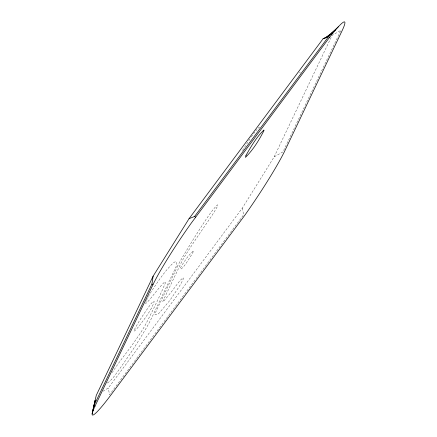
<?xml version="1.0" encoding="UTF-8"?>
<svg xmlns="http://www.w3.org/2000/svg" width="437" height="437" viewBox="0 0 437 437"><rect width="100%" height="100%" fill="white"/><g stroke="black" fill="none" stroke-linecap="round" stroke-linejoin="round"><path stroke-width="0.33" stroke-dasharray="2.19 1.64" d="M259.321 128.014L259.349 127.342L258.731 127.609L255.792 130.843M146.455 300.421L147.733 297.744M274.136 156.878L332.115 35.326L340.936 30.339L282.963 151.89L274.136 156.878L242.322 208.088L108.272 388.023L103.121 391.186M242.513 150.432L250.936 137.36M251.291 136.852L255.437 131.302M299.471 72.416L300.448 73.061M242.322 208.088L243.611 214.824L109.561 394.753L108.272 388.023M145.505 302.677A15.694 1.382 -56.4 0 0 145.543 303.344L145.783 303.409A32.207 2.835 -56.4 0 0 151.47 297.373L158.145 289.108A54.062 4.752 -56.4 0 1 163.028 283.629A22.926 2.016 -56.4 0 1 164.498 282.209L164.842 281.963A22.926 2.016 -56.4 0 1 164.864 284.165A364.436 32.054 -56.4 0 1 146.007 323.691A15.672 1.377 -56.4 0 1 140.004 333.688A54.314 4.774 -56.4 0 1 122.955 357.269A25.521 2.245 -56.4 0 0 112.233 372.57M145.887 301.639A15.694 1.382 -56.4 0 1 146.204 300.956M107.278 382.959A16.672 1.464 -56.4 0 1 107.038 383.009M107.568 382.845A52.932 4.654 -56.4 0 0 113.451 377.322A64.135 5.643 -56.4 0 0 134.11 347.808A80.315 7.063 -56.4 0 0 144.729 330.623A35.26 3.103 -56.4 0 0 150.727 319.862L174.434 270.29A43.847 3.857 -56.4 0 0 176.848 263.516L176.717 262.495A75.251 6.621 -56.4 0 0 175.57 261.768L174.811 261.992A46.142 4.059 -56.4 0 0 169.873 266.401L167.77 268.75A27.995 2.464 -56.4 0 0 161.106 277.173L160.259 278.347A17.95 1.579 -56.4 0 0 157.604 282.144L152.469 289.824A10.417 0.918 -56.4 0 0 148.536 296.199M147.963 297.28A10.417 0.918 -56.4 0 1 148.23 296.761M193.247 251.614L193.181 251.816A9.046 0.798 -56.4 0 1 192.826 252.624A16.999 1.497 -56.4 0 1 186.391 262.905L185.834 263.719A5.987 0.524 -56.4 0 1 183.513 266.734A29.896 2.627 -56.4 0 1 180.432 269.034A19.468 1.71 -56.4 0 1 180.503 267.947L180.612 267.641A4.976 0.437 -56.4 0 1 182.65 264.161A17.513 1.54 -56.4 0 1 186.184 258.95A10.297 0.907 -56.4 0 1 189.21 255.061A50.146 4.408 -56.4 0 1 192.864 251.379A9.046 0.798 -56.4 0 1 193.263 251.188L193.296 251.237A9.046 0.798 -56.4 0 1 193.247 251.614M177.761 265.827L156.189 311.057A24.319 2.141 -56.4 0 0 155.25 314.766L156.801 314.684A22.904 2.016 -56.4 0 0 157.167 314.744L157.604 314.487A22.904 2.016 -56.4 0 0 160.281 311.75L168.655 301.896A12.389 1.087 -56.4 0 0 173.265 295.445L178.771 287.185A9.723 0.858 -56.4 0 0 182.021 281.586L183.25 279.008A15.748 1.387 -56.4 0 0 182.639 278.211L181.098 279.576A16.18 1.426 -56.4 0 0 176.701 284.831L175.581 286.333A53.582 4.714 -56.4 0 1 167.846 296.21L164.192 300.596A8.33 0.732 -56.4 0 1 163.154 300.629L181.071 263.063A19.124 1.682 -56.4 0 1 188.123 251.018L191.81 245.304A46.142 4.059 -56.4 0 1 198.775 234.838L210.344 217.91A12.05 1.06 -56.4 0 0 213.846 212.508L214.458 211.492A26.728 2.349 -56.4 0 0 217.145 206.898A9.832 0.863 -56.4 0 0 217.795 204.986L217.67 204.898A14.317 1.256 -56.4 0 0 215.375 206.958L213.436 209.263A11.679 1.027 -56.4 0 0 211.601 211.557L211.175 212.12A13.236 1.164 -56.4 0 0 207.875 216.796L206.537 218.784A37.658 3.31 -56.4 0 0 199.988 228.797L194.957 236.739A38.172 3.359 -56.4 0 0 191.051 243.032L183.518 255.481A27.859 2.453 -56.4 0 0 177.761 265.827M151.453 308.08L150.858 309.216A10.046 0.885 -56.4 0 1 145.073 318.081A42.154 3.709 -56.4 0 1 137.852 327.548A26.466 2.327 -56.4 0 1 133.766 330.809A27.87 2.453 -56.4 0 1 140.058 319.802A28.132 2.475 -56.4 0 1 150.847 304.015A21.02 1.846 -56.4 0 1 153.971 302.251A35.233 3.097 -56.4 0 1 151.453 308.08"/><path stroke-width="0.66" d="M92.114 413.915L95.108 400.494L92.54 412.107L93.96 405.58L151.934 284.028L153.136 276.151L189.057 218.664L323.096 38.74L328.646 36.544L329.662 37.221A60.175 5.293 -56.4 0 1 341.958 31.011L283.979 152.562A65.457 5.757 -56.4 0 1 244.633 215.496L110.577 395.43A58.476 5.146 -56.4 0 1 94.982 406.252L93.96 405.58L96.255 395.409L153.136 276.151M94.976 406.257L152.955 284.706A59.743 5.255 -56.4 0 1 191.269 223.11L329.662 37.221M189.057 218.664L194.602 216.468L328.646 36.544M328.935 35.457L329.919 34.55M330.902 33.644L338.293 26.826M335.742 29.716L325.674 37.762L332.852 33.196L324.385 38.254M323.096 38.74L326.106 37.604M194.602 216.468L195.623 217.14M151.934 284.028L152.955 284.706M245.987 155.381L245.441 157.407C253.132 149.836 259.07 140.206 263.964 130.581L263.921 130.018C256.459 137.131 251.128 146.466 245.987 155.381"/></g></svg>
